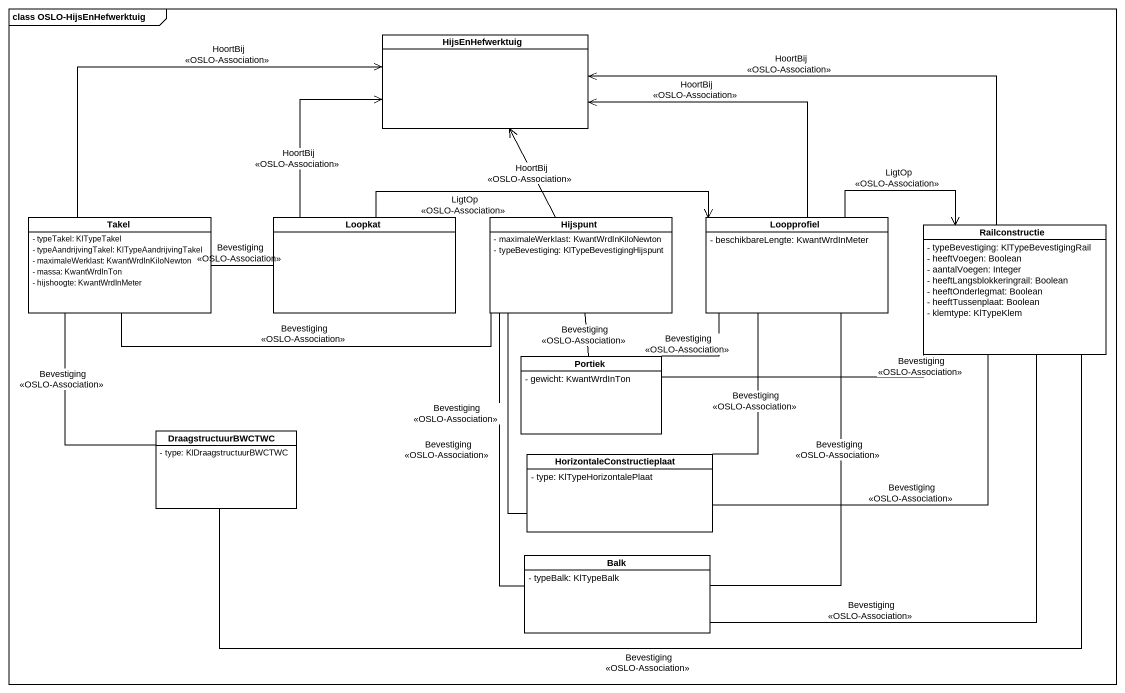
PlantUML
@startuml
mainframe class OSLO-HijsEnHefwerktuig
hide circle
hide empty members
skinparam classAttributeIconSize 0
class HijsEnHefwerktuig #FFFFFF
class Takel #FFFFFF {
  - typeTakel: KlTypeTakel
  - typeAandrijvingTakel: KlTypeAandrijvingTakel
  - maximaleWerklast: KwantWrdInKiloNewton
  - massa: KwantWrdInTon
  - hijshoogte: KwantWrdInMeter
}
class Loopkat #FFFFFF
class Hijspunt #FFFFFF {
  - maximaleWerklast: KwantWrdInKiloNewton
  - typeBevestiging: KlTypeBevestigingHijspunt
}
class Loopprofiel #FFFFFF {
  - beschikbareLengte: KwantWrdInMeter
}
class Railconstructie #FFFFFF {
  - typeBevestiging: KlTypeBevestigingRail
  - heeftVoegen: Boolean
  - aantalVoegen: Integer
  - heeftLangsblokkeringrail: Boolean
  - heeftOnderlegmat: Boolean
  - heeftTussenplaat: Boolean
  - klemtype: KlTypeKlem
}
class Portiek #FFFFFF {
  - gewicht: KwantWrdInTon
}
class DraagstructuurBWCTWC #FFFFFF {
  - type: KlDraagstructuurBWCTWC
}
class HorizontaleConstructieplaat #FFFFFF {
  - type: KlTypeHorizontalePlaat
}
class Balk #FFFFFF {
  - typeBalk: KlTypeBalk
}
Takel -right-> HijsEnHefwerktuig : HoortBij\n<<OSLO-Association>>
Takel -right- Loopkat : Bevestiging\n<<OSLO-Association>>
Takel -right- Hijspunt : Bevestiging\n<<OSLO-Association>>
Takel -- DraagstructuurBWCTWC : Bevestiging\n<<OSLO-Association>>
Loopkat -up-> HijsEnHefwerktuig : HoortBij\n<<OSLO-Association>>
Loopkat -right-> Loopprofiel : LigtOp\n<<OSLO-Association>>
Hijspunt -up-> HijsEnHefwerktuig : HoortBij\n<<OSLO-Association>>
Hijspunt -- Portiek : Bevestiging\n<<OSLO-Association>>
Hijspunt -- HorizontaleConstructieplaat : Bevestiging\n<<OSLO-Association>>
Hijspunt -- Balk : Bevestiging\n<<OSLO-Association>>
Loopprofiel -left-> HijsEnHefwerktuig : HoortBij\n<<OSLO-Association>>
Loopprofiel -right-> Railconstructie : LigtOp\n<<OSLO-Association>>
Loopprofiel -- Portiek : Bevestiging\n<<OSLO-Association>>
Loopprofiel -- HorizontaleConstructieplaat : Bevestiging\n<<OSLO-Association>>
Loopprofiel -- Balk : Bevestiging\n<<OSLO-Association>>
Railconstructie -left-> HijsEnHefwerktuig : HoortBij\n<<OSLO-Association>>
Railconstructie -left- Portiek : Bevestiging\n<<OSLO-Association>>
Railconstructie -left- DraagstructuurBWCTWC : Bevestiging\n<<OSLO-Association>>
Railconstructie -left- HorizontaleConstructieplaat : Bevestiging\n<<OSLO-Association>>
Railconstructie -- Balk : Bevestiging\n<<OSLO-Association>>
@enduml
